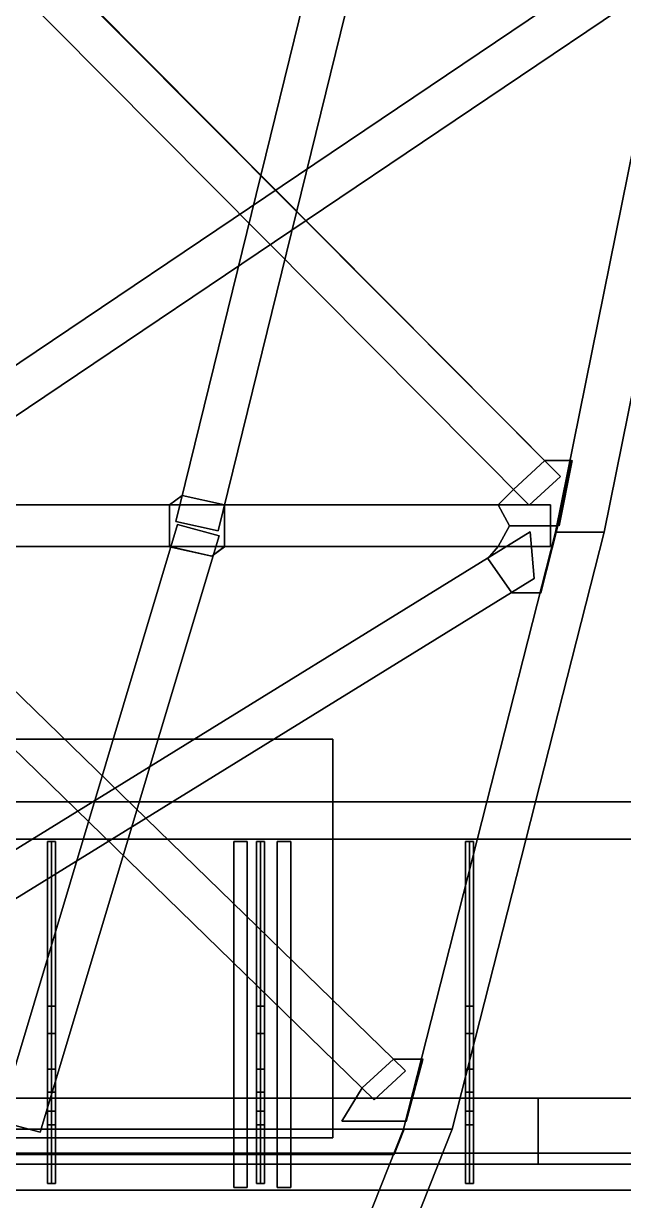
# Model space of a CAD drawing. Extents: x -24 to 24, y 14 to 139.
# Drawn here: x -9.37 to -5.02, y 35.27 to 43.81 of the extents above; entities that cross this region are included whole.
import ezdxf

# ---------------------------------------------------------------- set-up
doc = ezdxf.new("R2010")
doc.units = 0

msp = doc.modelspace()

# ---------------------------------------------------------------- linework, layer by layer
at = {"layer": 'sssss', "color": 253}
for points in [[(-5.4903, 40.1641, -11.0452), (-5.3945, 40.6377, -10.9085), (-5.5874, 40.6377, -10.9085), (-5.8152, 40.4288, -10.9688), (-5.9274, 40.3154, -11.0015), (-5.8435, 40.1641, -11.0452)], [(-5.9274, 40.3154, 11.0015), (-5.8152, 40.4288, 10.9688), (-5.5874, 40.6377, 10.9085), (-5.3892, 40.6377, 10.9085), (-5.485, 40.1641, 11.0452), (-5.8435, 40.1641, 11.0452)], [(-8.0026, 39.9435, -11.1096), (-7.9113, 40.0129, -11.0895), (-7.9113, 40.3155, -11.0022), (-8.2178, 40.385, -10.9821), (-8.3092, 40.3155, -11.0022), (-8.3092, 40.0129, -11.0895)], [(-8.3092, 40.3156, 11.0022), (-8.2178, 40.385, 10.9821), (-7.9113, 40.3156, 11.0022), (-7.9113, 40.013, 11.0895), (-8.0026, 39.9435, 11.1096), (-8.3092, 40.013, 11.0895)], [(-5.9274, 40.0147, -11.0951), (-6.0009, 39.9283, -11.1241), (-5.8269, 39.6787, -11.2076), (-5.6154, 39.6787, -11.2076), (-5.492, 40.1641, -11.0452), (-5.8435, 40.1641, -11.0452)], [(-5.5016, 40.1641, 11.0452), (-5.625, 39.6787, 11.2076), (-5.8269, 39.6787, 11.2076), (-6.0009, 39.9283, 11.1241), (-5.9274, 40.0148, 11.0951), (-5.8435, 40.1641, 11.0452)], [(-9.1358, 37.2547, -12.7239), (-9.1358, 37.874, -12.7239), (-9.1958, 37.874, -12.7239), (-9.1958, 36.6804, -12.7239), (-9.1358, 36.6804, -12.7239)], [(-9.1958, 36.6804, 12.7239), (-9.1958, 37.874, 12.7239), (-9.1358, 37.874, 12.7239), (-9.1358, 37.2547, 12.7239), (-9.1358, 36.6804, 12.7239)], [(-9.1654, 37.874, -12.9027), (-9.1654, 37.874, -12.7255), (-9.1654, 37.8729, -12.7255), (-9.1654, 36.8427, -12.7258), (-9.1654, 36.6799, -12.726), (-9.1654, 36.4826, -12.7129), (-9.1654, 36.2228, -12.6756), (-9.1654, 36.054, -12.6381), (-9.1654, 35.9194, -12.6011), (-9.1654, 35.8189, -12.568), (-9.1654, 35.3937, -12.568), (-9.1654, 35.3937, -12.9027)], [(-9.1654, 35.3937, 12.568), (-9.1654, 35.8189, 12.568), (-9.1654, 35.9194, 12.6012), (-9.1654, 36.054, 12.6381), (-9.1654, 36.2228, 12.6756), (-9.1654, 36.4826, 12.7129), (-9.1654, 36.6799, 12.726), (-9.1654, 36.8427, 12.7258), (-9.1654, 37.8729, 12.7255), (-9.1654, 37.874, 12.7255), (-9.1654, 37.874, 12.9027), (-9.1654, 35.3937, 12.9027)], [(-7.6201, 37.2547, -12.7239), (-7.6201, 37.874, -12.7239), (-7.68, 37.874, -12.7239), (-7.68, 36.6804, -12.7239), (-7.6201, 36.6804, -12.7239)], [(-7.68, 36.6804, 12.7239), (-7.68, 37.874, 12.7239), (-7.6201, 37.874, 12.7239), (-7.6201, 37.2547, 12.7239), (-7.6201, 36.6804, 12.7239)], [(-7.6496, 37.874, -12.9027), (-7.6496, 37.874, -12.7255), (-7.6496, 37.8729, -12.7255), (-7.6496, 36.8427, -12.7258), (-7.6496, 36.6799, -12.726), (-7.6496, 36.4826, -12.7129), (-7.6496, 36.2228, -12.6756), (-7.6496, 36.054, -12.6381), (-7.6496, 35.9194, -12.6011), (-7.6496, 35.8189, -12.568), (-7.6496, 35.3937, -12.568), (-7.6496, 35.3937, -12.9027)], [(-7.6496, 35.3937, 12.568), (-7.6496, 35.8189, 12.568), (-7.6496, 35.9194, 12.6012), (-7.6496, 36.054, 12.6381), (-7.6496, 36.2228, 12.6756), (-7.6496, 36.4826, 12.7129), (-7.6496, 36.6799, 12.726), (-7.6496, 36.8427, 12.7258), (-7.6496, 37.8729, 12.7255), (-7.6496, 37.874, 12.7255), (-7.6496, 37.874, 12.9027), (-7.6496, 35.3937, 12.9027)], [(-6.1043, 37.2547, -12.7239), (-6.1043, 37.874, -12.7239), (-6.1643, 37.874, -12.7239), (-6.1643, 36.6804, -12.7239), (-6.1043, 36.6804, -12.7239)], [(-6.1643, 36.6804, 12.7239), (-6.1643, 37.874, 12.7239), (-6.1043, 37.874, 12.7239), (-6.1043, 37.2547, 12.7239), (-6.1043, 36.6804, 12.7239)], [(-6.1339, 37.874, -12.9027), (-6.1339, 37.874, -12.7255), (-6.1339, 37.8729, -12.7255), (-6.1339, 36.8427, -12.7258), (-6.1339, 36.6799, -12.726), (-6.1339, 36.4826, -12.7129), (-6.1339, 36.2228, -12.6756), (-6.1339, 36.054, -12.6381), (-6.1339, 35.9194, -12.6011), (-6.1339, 35.8189, -12.568), (-6.1339, 35.3937, -12.568), (-6.1339, 35.3937, -12.9027)], [(-6.1339, 35.3937, 12.568), (-6.1339, 35.8189, 12.568), (-6.1339, 35.9194, 12.6012), (-6.1339, 36.054, 12.6381), (-6.1339, 36.2228, 12.6756), (-6.1339, 36.4826, 12.7129), (-6.1339, 36.6799, 12.726), (-6.1339, 36.8427, 12.7258), (-6.1339, 37.8729, 12.7255), (-6.1339, 37.874, 12.7255), (-6.1339, 37.874, 12.9027), (-6.1339, 35.3937, 12.9027)], [(-6.5904, 35.8466, -12.4907), (-6.47, 36.2967, -12.343), (-6.6861, 36.2967, -12.343), (-6.9117, 36.0884, -12.413), (-7.059, 35.8466, -12.4907)], [(-6.9117, 36.0884, 12.413), (-6.6861, 36.2967, 12.343), (-6.4809, 36.2967, 12.343), (-6.597, 35.8466, 12.4908), (-7.059, 35.8466, 12.4907)]]:
    msp.add_polyline3d(points, close=True, dxfattribs=at)
for points in [[(-7.2006, 44.5272, -9.7771), (-8.2635, 40.1965, -11.0272), (-7.9569, 40.127, -11.0473), (-6.894, 44.4578, -9.7972)], [(-6.894, 44.4578, 9.7972), (-7.9569, 40.1271, 11.0473), (-8.2635, 40.1965, 11.0272), (-7.2006, 44.5272, 9.7771)], [(-10.5888, 40.5467, -10.926), (-10.408, 40.2989, -10.9975), (-4.6911, 44.1511, -9.8857), (-4.8719, 44.3988, -9.8142)], [(-4.8719, 44.3988, 9.8142), (-4.6911, 44.1511, 9.8857), (-10.408, 40.2989, 10.9975), (-10.5888, 40.5467, 10.926)], [(-5.5112, 40.1181, -11.0624), (-5.1581, 40.1181, -11.0624), (-4.2821, 44.4488, -9.8124), (-4.6352, 44.4488, -9.8124)], [(-5.5112, 40.1181, -10.7093), (-5.5112, 40.1181, -11.0624), (-4.6352, 44.4488, -9.8124), (-4.6352, 44.4488, -9.4593)], [(-5.1581, 40.1181, -10.7093), (-5.5112, 40.1181, -10.7093), (-4.6352, 44.4488, -9.4593), (-4.2821, 44.4488, -9.4593)], [(-4.2821, 44.4488, 9.8124), (-5.1581, 40.1181, 11.0624), (-5.5112, 40.1181, 11.0624), (-4.6352, 44.4488, 9.8124)], [(-4.6352, 44.4488, 9.4593), (-5.5112, 40.1181, 10.7093), (-5.1581, 40.1181, 10.7093), (-4.2821, 44.4488, 9.4593)], [(-4.6352, 44.4488, 9.8124), (-5.5112, 40.1181, 11.0624), (-5.5112, 40.1181, 10.7093), (-4.6352, 44.4488, 9.4593)], [(-5.1581, 40.1181, -11.0624), (-5.1581, 40.1181, -10.7093), (-4.2821, 44.4488, -9.4593), (-4.2821, 44.4488, -9.8124)], [(-4.2821, 44.4488, 9.4593), (-5.1581, 40.1181, 10.7093), (-5.1581, 40.1181, 11.0624), (-4.2821, 44.4488, 9.8124)], [(-9.5408, 44.1776, 9.878), (-9.3129, 44.3865, 9.8177), (-5.4748, 40.522, 10.9331), (-5.7027, 40.3131, 10.9934)], [(-9.5408, 44.1776, -9.878), (-5.7027, 40.3131, -10.9934), (-5.4748, 40.522, -10.9331), (-9.3129, 44.3778, -9.7875)], [(-10.655, 40.3155, -11.0022), (-10.655, 40.0129, -11.0895), (-5.5472, 40.013, -11.0895), (-5.5472, 40.3156, -11.0022)], [(-5.5472, 40.3156, 11.0022), (-5.5472, 40.013, 11.0895), (-10.655, 40.013, 11.0895), (-10.655, 40.3156, 11.0022)], [(-8.2527, 40.1726, -11.0335), (-9.5498, 35.8468, -12.4876), (-9.2469, 35.7652, -12.515), (-7.9497, 40.091, -11.0609)], [(-7.9497, 40.091, 11.0609), (-9.2469, 35.7652, 12.5151), (-9.5498, 35.8468, 12.4876), (-8.2527, 40.1726, 11.0335)], [(-11.9767, 36.2413, -12.3551), (-11.8421, 35.9682, -12.4471), (-5.6655, 39.7828, -11.1644), (-5.6949, 40.1217, -11.0507)], [(-5.6949, 40.1217, 11.0507), (-5.6655, 39.7828, 11.1644), (-11.8421, 35.9682, 12.4471), (-11.9767, 36.2413, 12.3551)], [(-10.7711, 39.8424, -11.1446), (-6.8246, 36.0017, -12.4356), (-6.599, 36.21, -12.3656), (-10.5455, 40.0507, -11.0745)], [(-10.5455, 40.0507, 11.0745), (-6.599, 36.21, 12.3656), (-6.8246, 36.0017, 12.4356), (-10.7711, 39.8424, 11.1446)], [(-6.6129, 35.7874, -12.1649), (-6.6128, 35.7874, -12.5181), (-5.5112, 40.1181, -11.0624), (-5.5112, 40.1181, -10.7093)], [(-6.2597, 35.7874, -12.1649), (-6.6129, 35.7874, -12.1649), (-5.5112, 40.1181, -10.7093), (-5.1581, 40.1181, -10.7093)], [(-5.5112, 40.1181, 10.7093), (-6.6129, 35.7874, 12.1649), (-6.2597, 35.7874, 12.1649), (-5.1581, 40.1181, 10.7093)], [(-5.5112, 40.1181, 11.0624), (-6.6128, 35.7874, 12.5181), (-6.6129, 35.7874, 12.1649), (-5.5112, 40.1181, 10.7093)], [(-6.6128, 35.7874, -12.5181), (-6.2597, 35.7874, -12.5181), (-5.1581, 40.1181, -11.0624), (-5.5112, 40.1181, -11.0624)], [(-5.1581, 40.1181, 11.0624), (-6.2597, 35.7874, 12.5181), (-6.6128, 35.7874, 12.5181), (-5.5112, 40.1181, 11.0624)], [(-6.2597, 35.7874, -12.5181), (-6.2597, 35.7874, -12.1649), (-5.1581, 40.1181, -10.7093), (-5.1581, 40.1181, -11.0624)], [(-5.1581, 40.1181, 10.7093), (-6.2597, 35.7874, 12.1649), (-6.2597, 35.7874, 12.5181), (-5.1581, 40.1181, 11.0624)], [(-7.1264, 38.6174, 4.8143), (-7.1264, 35.7246, 4.8143), (-12.4534, 35.7246, 4.8143), (-12.4534, 38.6174, 4.8143)], [(-7.1264, 38.6174, -4.8143), (-7.1264, 38.6174, 4.8143), (-12.4534, 38.6174, 4.8143), (-12.4534, 38.6174, -4.8143)], [(-7.1264, 35.7246, -4.8143), (-7.1264, 38.6174, -4.8143), (-12.4534, 38.6174, -4.8143), (-12.4534, 35.7246, -4.8143)], [(-7.1264, 38.6174, -4.8143), (-7.1264, 35.7246, -4.8143), (-7.1264, 35.7246, 4.8143), (-7.1264, 38.6174, 4.8143)], [(-14.107, 38.1619, -14.107), (14.107, 38.1619, -14.107), (12.5637, 38.1619, -12.5637), (-12.5637, 38.1619, -12.5637)], [(14.107, 37.8919, -14.107), (14.107, 38.1619, -14.107), (-14.107, 38.1619, -14.107), (-14.107, 37.8919, -14.107)], [(-12.5637, 38.1619, 12.5637), (12.5637, 38.1619, 12.5637), (14.107, 38.1619, 14.107), (-14.107, 38.1619, 14.107)], [(-14.107, 37.8919, 14.107), (-14.107, 38.1619, 14.107), (14.107, 38.1619, 14.107), (14.107, 37.8919, 14.107)], [(-12.5637, 37.8919, -12.5637), (-12.5637, 38.1619, -12.5637), (12.5637, 38.1619, -12.5637), (12.5637, 37.8919, -12.5637)], [(12.5637, 37.8919, 12.5637), (12.5637, 38.1619, 12.5637), (-12.5637, 38.1619, 12.5637), (-12.5637, 37.8919, 12.5637)], [(12.5637, 37.8919, -12.5637), (-12.5637, 37.8919, -12.5637), (-14.107, 37.8919, -14.107), (14.107, 37.8919, -14.107)], [(14.107, 37.8919, 14.107), (-14.107, 37.8919, 14.107), (-12.5637, 37.8919, 12.5637), (12.5637, 37.8919, 12.5637)], [(-9.1949, 37.874, -12.9031), (-9.1358, 37.874, -12.9031), (-9.1358, 35.3937, -12.9031), (-9.1949, 35.3937, -12.9031)], [(-9.1358, 35.3937, 12.9031), (-9.1358, 37.874, 12.9031), (-9.1949, 37.874, 12.9031), (-9.1949, 35.3937, 12.9031)], [(-7.7461, 37.874, -13.9547), (-7.8445, 37.874, -13.9547), (-7.8445, 35.3639, -13.9547), (-7.7461, 35.3639, -13.9547)], [(-7.8445, 37.874, -13.9547), (-7.8445, 37.874, -13.8563), (-7.8445, 35.3639, -13.8563), (-7.8445, 35.3639, -13.9547)], [(-7.8445, 37.874, -13.8563), (-7.7461, 37.874, -13.8563), (-7.7461, 35.3639, -13.8563), (-7.8445, 35.3639, -13.8563)], [(-7.8445, 37.874, -13.9547), (-7.7461, 37.874, -13.9547), (-7.7461, 37.874, -13.8563), (-7.8445, 37.874, -13.8563)], [(-7.8445, 37.874, 13.9547), (-7.7461, 37.874, 13.9547), (-7.7461, 35.3639, 13.9547), (-7.8445, 35.3639, 13.9547)], [(-7.7461, 37.874, 13.8563), (-7.8445, 37.874, 13.8563), (-7.8445, 35.3639, 13.8563), (-7.7461, 35.3639, 13.8563)], [(-7.8445, 37.874, 13.8563), (-7.8445, 37.874, 13.9547), (-7.8445, 35.3639, 13.9547), (-7.8445, 35.3639, 13.8563)], [(-7.7461, 37.874, 13.8563), (-7.7461, 37.874, 13.9547), (-7.8445, 37.874, 13.9547), (-7.8445, 37.874, 13.8563)], [(-7.7461, 37.874, -13.8563), (-7.7461, 37.874, -13.9547), (-7.7461, 35.3639, -13.9547), (-7.7461, 35.3639, -13.8563)], [(-7.7461, 37.874, 13.9547), (-7.7461, 37.874, 13.8563), (-7.7461, 35.3639, 13.8563), (-7.7461, 35.3639, 13.9547)], [(-7.6791, 37.874, -12.9031), (-7.6201, 37.874, -12.9031), (-7.6201, 35.3937, -12.9031), (-7.6791, 35.3937, -12.9031)], [(-7.6201, 35.3937, 12.9031), (-7.6201, 37.874, 12.9031), (-7.6791, 37.874, 12.9031), (-7.6791, 35.3937, 12.9031)], [(-7.4311, 37.874, -13.9547), (-7.5295, 37.874, -13.9547), (-7.5295, 35.3639, -13.9547), (-7.4311, 35.3639, -13.9547)], [(-7.5295, 37.874, -13.9547), (-7.5295, 37.874, -13.8563), (-7.5295, 35.3639, -13.8563), (-7.5295, 35.3639, -13.9547)], [(-7.5295, 37.874, -13.8563), (-7.4311, 37.874, -13.8563), (-7.4311, 35.3639, -13.8563), (-7.5295, 35.3639, -13.8563)], [(-7.5295, 37.874, -13.9547), (-7.4311, 37.874, -13.9547), (-7.4311, 37.874, -13.8563), (-7.5295, 37.874, -13.8563)], [(-7.5295, 37.874, 13.9547), (-7.4311, 37.874, 13.9547), (-7.4311, 35.3639, 13.9547), (-7.5295, 35.3639, 13.9547)], [(-7.4311, 37.874, 13.8563), (-7.5295, 37.874, 13.8563), (-7.5295, 35.3639, 13.8563), (-7.4311, 35.3639, 13.8563)], [(-7.5295, 37.874, 13.8563), (-7.5295, 37.874, 13.9547), (-7.5295, 35.3639, 13.9547), (-7.5295, 35.3639, 13.8563)], [(-7.4311, 37.874, 13.8563), (-7.4311, 37.874, 13.9547), (-7.5295, 37.874, 13.9547), (-7.5295, 37.874, 13.8563)], [(-7.4311, 37.874, -13.8563), (-7.4311, 37.874, -13.9547), (-7.4311, 35.3639, -13.9547), (-7.4311, 35.3639, -13.8563)], [(-7.4311, 37.874, 13.9547), (-7.4311, 37.874, 13.8563), (-7.4311, 35.3639, 13.8563), (-7.4311, 35.3639, 13.9547)], [(-6.1634, 37.874, -12.9031), (-6.1043, 37.874, -12.9031), (-6.1043, 35.3937, -12.9031), (-6.1634, 35.3937, -12.9031)], [(-6.1043, 35.3937, 12.9031), (-6.1043, 37.874, 12.9031), (-6.1634, 37.874, 12.9031), (-6.1634, 35.3937, 12.9031)], [(-9.1358, 36.6804, -12.7239), (-9.1958, 36.6804, -12.7239), (-9.1958, 36.4819, -12.7115), (-9.1358, 36.4819, -12.7115)], [(-9.1958, 36.4819, 12.7115), (-9.1958, 36.6804, 12.7239), (-9.1358, 36.6804, 12.7239), (-9.1358, 36.4819, 12.7115)], [(-7.6201, 36.6804, -12.7239), (-7.68, 36.6804, -12.7239), (-7.68, 36.4819, -12.7115), (-7.6201, 36.4819, -12.7115)], [(-7.68, 36.4819, 12.7115), (-7.68, 36.6804, 12.7239), (-7.6201, 36.6804, 12.7239), (-7.6201, 36.4819, 12.7115)], [(-6.1043, 36.6804, -12.7239), (-6.1643, 36.6804, -12.7239), (-6.1643, 36.4819, -12.7115), (-6.1043, 36.4819, -12.7115)], [(-6.1643, 36.4819, 12.7115), (-6.1643, 36.6804, 12.7239), (-6.1043, 36.6804, 12.7239), (-6.1043, 36.4819, 12.7115)], [(-9.1358, 36.4819, -12.7115), (-9.1958, 36.4819, -12.7115), (-9.1958, 36.223, -12.6743), (-9.1358, 36.223, -12.6743)], [(-9.1958, 36.223, 12.6743), (-9.1958, 36.4819, 12.7115), (-9.1358, 36.4819, 12.7115), (-9.1358, 36.223, 12.6743)], [(-7.6201, 36.4819, -12.7115), (-7.68, 36.4819, -12.7115), (-7.68, 36.223, -12.6743), (-7.6201, 36.223, -12.6743)], [(-7.68, 36.223, 12.6743), (-7.68, 36.4819, 12.7115), (-7.6201, 36.4819, 12.7115), (-7.6201, 36.223, 12.6743)], [(-6.1043, 36.4819, -12.7115), (-6.1643, 36.4819, -12.7115), (-6.1643, 36.223, -12.6743), (-6.1043, 36.223, -12.6743)], [(-6.1643, 36.223, 12.6743), (-6.1643, 36.4819, 12.7115), (-6.1043, 36.4819, 12.7115), (-6.1043, 36.223, 12.6743)], [(-9.1358, 36.223, -12.6743), (-9.1958, 36.223, -12.6743), (-9.1958, 36.0551, -12.637), (-9.1358, 36.0551, -12.637)], [(-9.1958, 36.0551, 12.637), (-9.1958, 36.223, 12.6743), (-9.1358, 36.223, 12.6743), (-9.1358, 36.0551, 12.637)], [(-7.6201, 36.223, -12.6743), (-7.68, 36.223, -12.6743), (-7.68, 36.0551, -12.637), (-7.6201, 36.0551, -12.637)], [(-7.68, 36.0551, 12.637), (-7.68, 36.223, 12.6743), (-7.6201, 36.223, 12.6743), (-7.6201, 36.0551, 12.637)], [(-6.1043, 36.223, -12.6743), (-6.1643, 36.223, -12.6743), (-6.1643, 36.0551, -12.637), (-6.1043, 36.0551, -12.637)], [(-6.1643, 36.0551, 12.637), (-6.1643, 36.223, 12.6743), (-6.1043, 36.223, 12.6743), (-6.1043, 36.0551, 12.637)], [(-9.1358, 36.0551, -12.637), (-9.1958, 36.0551, -12.637), (-9.1958, 35.9184, -12.5989), (-9.1358, 35.9184, -12.5989)], [(-9.1958, 35.9184, 12.5989), (-9.1958, 36.0551, 12.637), (-9.1358, 36.0551, 12.637), (-9.1358, 35.9184, 12.5989)], [(-7.6201, 36.0551, -12.637), (-7.68, 36.0551, -12.637), (-7.68, 35.9184, -12.5989), (-7.6201, 35.9184, -12.5989)], [(-7.68, 35.9184, 12.5989), (-7.68, 36.0551, 12.637), (-7.6201, 36.0551, 12.637), (-7.6201, 35.9184, 12.5989)], [(-6.1043, 36.0551, -12.637), (-6.1643, 36.0551, -12.637), (-6.1643, 35.9184, -12.5989), (-6.1043, 35.9184, -12.5989)], [(-6.1643, 35.9184, 12.5989), (-6.1643, 36.0551, 12.637), (-6.1043, 36.0551, 12.637), (-6.1043, 35.9184, 12.5989)], [(-12.5801, 36.0127, 12.5801), (-12.5801, 36.0127, -12.5801), (-5.6361, 36.013, -5.6361), (-5.6361, 36.013, 5.6361)], [(-12.5801, 35.5333, 12.5801), (-12.5801, 36.0127, 12.5801), (-5.6361, 36.013, 5.6361), (-5.6361, 35.5337, 5.6361)], [(-5.6361, 35.5337, -5.6361), (-5.6361, 36.013, -5.6361), (-12.5801, 36.0127, -12.5801), (-12.5801, 35.5333, -12.5801)], [(5.6361, 36.013, 5.6361), (12.5801, 36.0127, 12.5801), (-12.5801, 36.0127, 12.5801), (-5.6361, 36.013, 5.6361)], [(-5.6361, 35.5337, 5.6361), (-5.6361, 36.013, 5.6361), (-12.5801, 36.0127, 12.5801), (-12.5801, 35.5333, 12.5801)], [(5.6361, 36.013, -5.6361), (-5.6361, 36.013, -5.6361), (-12.5801, 36.0127, -12.5801), (12.5801, 36.0127, -12.5801)], [(-12.5801, 35.5333, -12.5801), (-12.5801, 36.0127, -12.5801), (-5.6361, 36.013, -5.6361), (-5.6361, 35.5337, -5.6361)], [(-12.5801, 35.5333, 12.5801), (-12.5801, 36.0127, 12.5801), (12.5801, 36.0127, 12.5801), (12.5801, 35.5333, 12.5801)], [(12.5801, 35.5333, -12.5801), (12.5801, 36.0127, -12.5801), (-12.5801, 36.0127, -12.5801), (-12.5801, 35.5333, -12.5801)], [(-5.6361, 35.5337, 5.6361), (-5.6361, 36.013, 5.6361), (-5.6361, 36.013, -5.6361), (-5.6361, 35.5337, -5.6361)], [(5.6361, 35.5337, 5.6361), (5.6361, 36.013, 5.6361), (-5.6361, 36.013, 5.6361), (-5.6361, 35.5337, 5.6361)], [(-5.6361, 35.5337, -5.6361), (-5.6361, 36.013, -5.6361), (5.6361, 36.013, -5.6361), (5.6361, 35.5337, -5.6361)], [(-9.1358, 35.9184, -12.5989), (-9.1958, 35.9184, -12.5989), (-9.1958, 35.8189, -12.5665), (-9.1358, 35.8189, -12.5665)], [(-9.1958, 35.8189, 12.5665), (-9.1958, 35.9184, 12.5989), (-9.1358, 35.9184, 12.5989), (-9.1358, 35.8189, 12.5665)], [(-7.6201, 35.9184, -12.5989), (-7.68, 35.9184, -12.5989), (-7.68, 35.8189, -12.5665), (-7.6201, 35.8189, -12.5665)], [(-7.68, 35.8189, 12.5665), (-7.68, 35.9184, 12.5989), (-7.6201, 35.9184, 12.5989), (-7.6201, 35.8189, 12.5665)], [(-6.1043, 35.9184, -12.5989), (-6.1643, 35.9184, -12.5989), (-6.1643, 35.8189, -12.5665), (-6.1043, 35.8189, -12.5665)], [(-6.1643, 35.8189, 12.5665), (-6.1643, 35.9184, 12.5989), (-6.1043, 35.9184, 12.5989), (-6.1043, 35.8189, 12.5665)], [(-6.6813, 35.6044, -12.5868), (-6.6087, 35.7874, -12.5142), (-12.1689, 35.7874, -12.5142), (-12.2415, 35.6044, -12.5868)], [(-12.1689, 35.7874, 12.5142), (-6.6087, 35.7874, 12.5142), (-6.6813, 35.6044, 12.5868), (-12.2415, 35.6044, 12.5868)], [(-9.1358, 35.8189, -12.5665), (-9.1958, 35.8189, -12.5665), (-9.1958, 35.3937, -12.5665), (-9.1358, 35.3937, -12.5665)], [(-9.1958, 35.3937, 12.5665), (-9.1958, 35.8189, 12.5665), (-9.1358, 35.8189, 12.5665), (-9.1358, 35.3937, 12.5665)], [(-7.7061, 33.0314, -13.6116), (-7.353, 33.0314, -13.6116), (-6.2597, 35.7874, -12.5181), (-6.6128, 35.7874, -12.5181)], [(-7.7061, 33.0314, -13.2585), (-7.7061, 33.0314, -13.6116), (-6.6128, 35.7874, -12.5181), (-6.6129, 35.7874, -12.1649)], [(-7.353, 33.0314, -13.2585), (-7.7061, 33.0314, -13.2585), (-6.6129, 35.7874, -12.1649), (-6.2597, 35.7874, -12.1649)], [(-6.2597, 35.7874, 12.5181), (-7.353, 33.0315, 13.6116), (-7.7061, 33.0315, 13.6116), (-6.6128, 35.7874, 12.5181)], [(-6.6128, 35.7874, 12.5181), (-7.7061, 33.0315, 13.6116), (-7.7061, 33.0315, 13.2585), (-6.6129, 35.7874, 12.1649)], [(-6.6129, 35.7874, 12.1649), (-7.7061, 33.0315, 13.2585), (-7.353, 33.0315, 13.2585), (-6.2597, 35.7874, 12.1649)], [(-7.6201, 35.8189, -12.5665), (-7.68, 35.8189, -12.5665), (-7.68, 35.3937, -12.5665), (-7.6201, 35.3937, -12.5665)], [(-7.68, 35.3937, 12.5665), (-7.68, 35.8189, 12.5665), (-7.6201, 35.8189, 12.5665), (-7.6201, 35.3937, 12.5665)], [(-7.353, 33.0314, -13.6116), (-7.353, 33.0314, -13.2585), (-6.2597, 35.7874, -12.1649), (-6.2597, 35.7874, -12.5181)], [(-6.2597, 35.7874, 12.1649), (-7.353, 33.0315, 13.2585), (-7.353, 33.0315, 13.6116), (-6.2597, 35.7874, 12.5181)], [(-6.1043, 35.8189, -12.5665), (-6.1643, 35.8189, -12.5665), (-6.1643, 35.3937, -12.5665), (-6.1043, 35.3937, -12.5665)], [(-6.1643, 35.3937, 12.5665), (-6.1643, 35.8189, 12.5665), (-6.1043, 35.8189, 12.5665), (-6.1043, 35.3937, 12.5665)], [(-7.1264, 35.7246, 4.8143), (-7.1264, 35.7246, -4.8143), (-12.4534, 35.7246, -4.8143), (-12.4534, 35.7246, 4.8143)], [(-14.107, 35.6143, -14.107), (14.107, 35.6143, -14.107), (12.5637, 35.6143, -12.5637), (-12.5637, 35.6143, -12.5637)], [(14.107, 35.3443, -14.107), (14.107, 35.6143, -14.107), (-14.107, 35.6143, -14.107), (-14.107, 35.3443, -14.107)], [(-12.5637, 35.6143, 12.5637), (12.5637, 35.6143, 12.5637), (14.107, 35.6143, 14.107), (-14.107, 35.6143, 14.107)], [(-14.107, 35.3443, 14.107), (-14.107, 35.6143, 14.107), (14.107, 35.6143, 14.107), (14.107, 35.3443, 14.107)], [(-12.5637, 35.3443, -12.5637), (-12.5637, 35.6143, -12.5637), (12.5637, 35.6143, -12.5637), (12.5637, 35.3443, -12.5637)], [(12.5637, 35.3443, 12.5637), (12.5637, 35.6143, 12.5637), (-12.5637, 35.6143, 12.5637), (-12.5637, 35.3443, 12.5637)], [(-5.6361, 35.5337, -5.6361), (-5.6361, 35.5337, 5.6361), (-12.5801, 35.5333, 12.5801), (-12.5801, 35.5333, -12.5801)], [(-12.5801, 35.5333, 12.5801), (-5.6361, 35.5337, 5.6361), (5.6361, 35.5337, 5.6361), (12.5801, 35.5333, 12.5801)], [(-12.5801, 35.5333, -12.5801), (12.5801, 35.5333, -12.5801), (5.6361, 35.5337, -5.6361), (-5.6361, 35.5337, -5.6361)], [(12.5637, 35.3443, -12.5637), (-12.5637, 35.3443, -12.5637), (-14.107, 35.3443, -14.107), (14.107, 35.3443, -14.107)], [(14.107, 35.3443, 14.107), (-14.107, 35.3443, 14.107), (-12.5637, 35.3443, 12.5637), (12.5637, 35.3443, 12.5637)], [(-7.7461, 35.3639, -13.8563), (-7.7461, 35.3639, -13.9547), (-7.8445, 35.3639, -13.9547), (-7.8445, 35.3639, -13.8563)], [(-7.8445, 35.3639, 13.9547), (-7.7461, 35.3639, 13.9547), (-7.7461, 35.3639, 13.8563), (-7.8445, 35.3639, 13.8563)], [(-7.4311, 35.3639, -13.8563), (-7.4311, 35.3639, -13.9547), (-7.5295, 35.3639, -13.9547), (-7.5295, 35.3639, -13.8563)], [(-7.5295, 35.3639, 13.9547), (-7.4311, 35.3639, 13.9547), (-7.4311, 35.3639, 13.8563), (-7.5295, 35.3639, 13.8563)]]:
    msp.add_3dface(points, dxfattribs=at)

doc.saveas('drawing.dxf')
